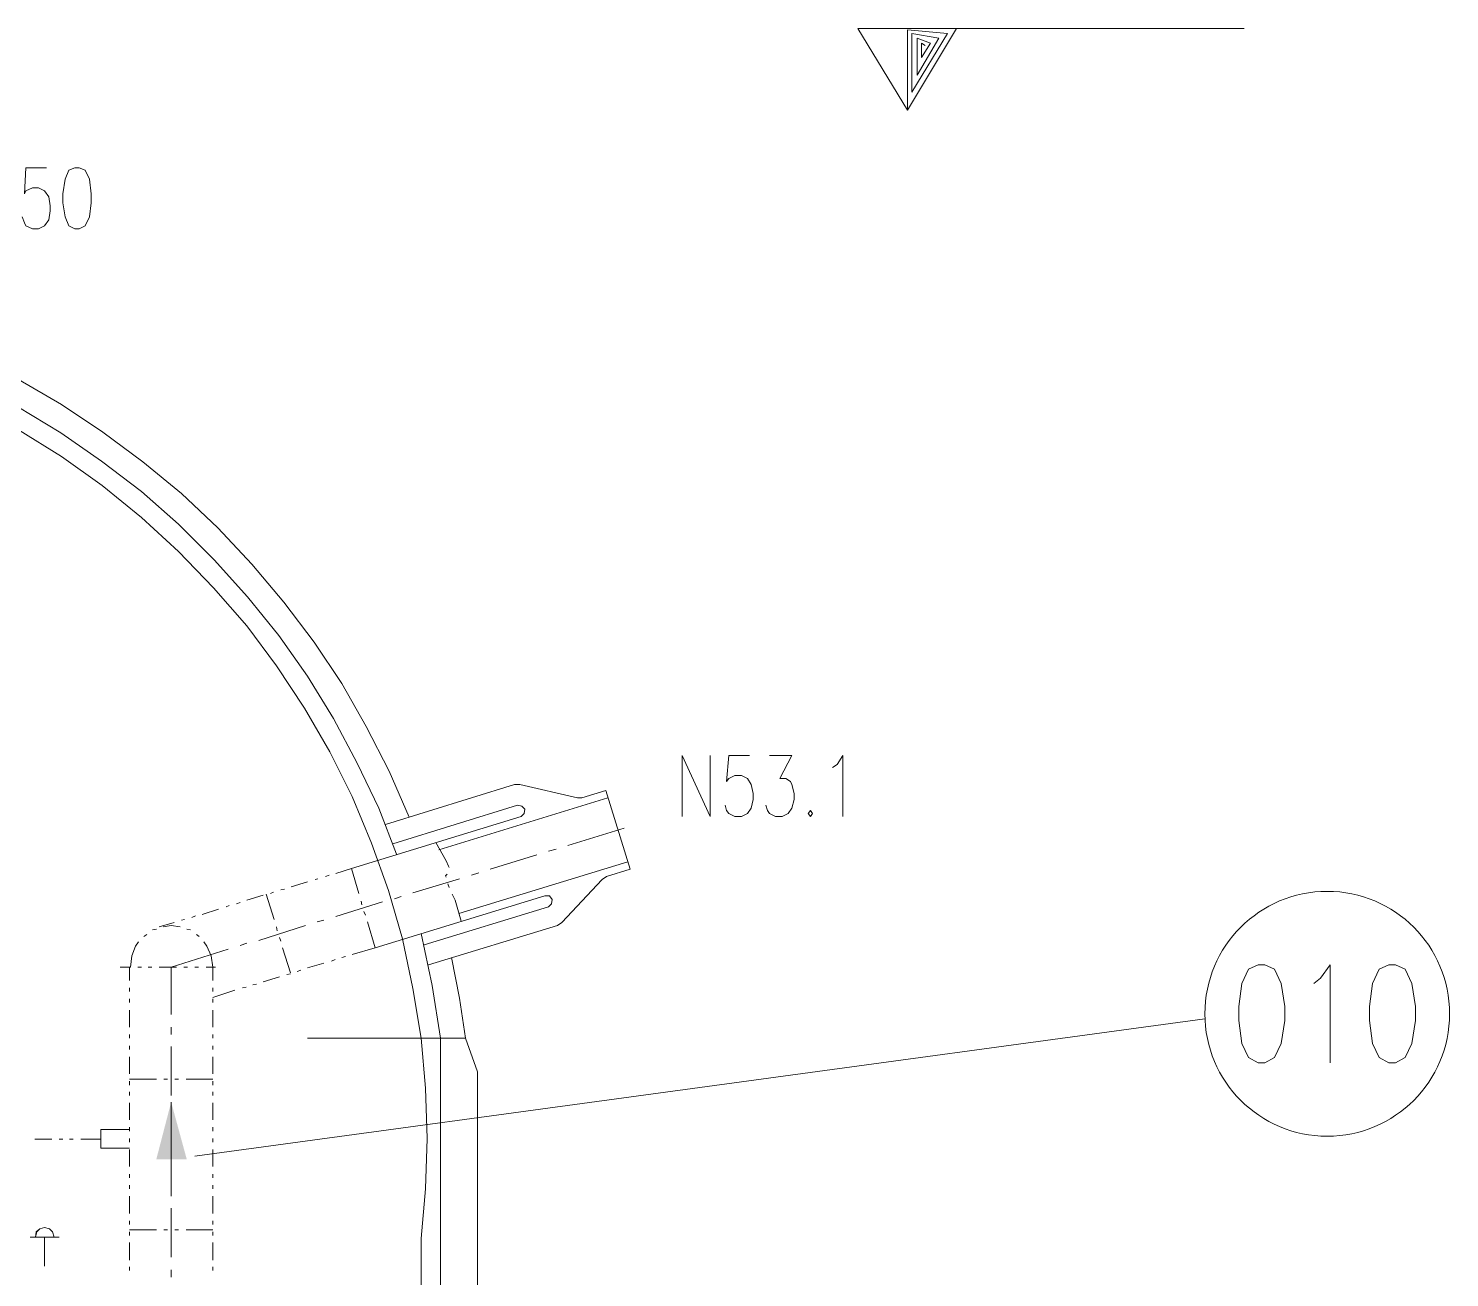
# Model space of a CAD drawing. Header units: millimetres. Extents: x 0 to 588, y 0 to 874.
# Drawn here: x 278.65 to 319.21, y 760.21 to 795.85 of the extents above; entities that cross this region are included whole.
import ezdxf

# ---------------------------------------------------------------- set-up
doc = ezdxf.new("R2010")
doc.units = ezdxf.units.MM
doc.layers.get('0').update_dxf_attribs({"lineweight": 18})

msp = doc.modelspace()

# ---------------------------------------------------------------- hatches: boundary and pattern name
msp.add_hatch(color=0).paths.add_polyline_path([(282.723, 765.217), (283.168, 763.587), (282.3, 763.587)], flags=0)

# ---------------------------------------------------------------- linework, layer by layer
at = {"color": 0, "lineweight": 0}
for points in [[(305.139, 795.846), (303.742, 793.517), (302.324, 795.846), (303.742, 795.846)], [(303.742, 795.846), (313.351, 795.846)], [(303.742, 793.517), (303.742, 795.803), (304.885, 795.697), (303.869, 794.025), (303.869, 795.697), (304.631, 795.57), (304.017, 794.512), (304.017, 795.57), (304.398, 795.422), (304.144, 795.02), (304.144, 795.422), (304.25, 795.358)], [(279.167, 791.866), (278.575, 791.866), (278.532, 791.125), (278.575, 791.21), (278.765, 791.294), (278.934, 791.294), (279.104, 791.21), (279.231, 791.04), (279.273, 790.787), (279.273, 790.638), (279.231, 790.385), (279.104, 790.215), (278.934, 790.13), (278.765, 790.13), (278.575, 790.215), (278.532, 790.299), (278.469, 790.469)], [(289.518, 773.345), (288.946, 774.658), (288.29, 775.928), (287.591, 777.155), (286.808, 778.34), (285.94, 779.483), (285.03, 780.563), (284.057, 781.6), (283.019, 782.574), (281.919, 783.484), (280.776, 784.33), (279.591, 785.114), (278.363, 785.833), (277.093, 786.469), (275.781, 787.04), (274.447, 787.527), (273.092, 787.95), (271.695, 788.268)], [(289.158, 772.287), (288.65, 773.599), (288.036, 774.89), (287.359, 776.16), (286.618, 777.367), (285.792, 778.531), (284.903, 779.632), (283.951, 780.69), (282.935, 781.706), (281.877, 782.638), (280.733, 783.505), (279.569, 784.309), (278.342, 785.051), (277.072, 785.706), (275.781, 786.278), (274.447, 786.786), (273.092, 787.21), (271.695, 787.548)], [(289.856, 761.323), (289.983, 762.741), (290.026, 764.18), (289.983, 765.619), (289.856, 767.037), (289.623, 768.455), (289.327, 769.874), (288.925, 771.249), (288.438, 772.604), (287.888, 773.938), (287.253, 775.208), (286.533, 776.457), (285.729, 777.663), (284.882, 778.806), (283.93, 779.885), (282.935, 780.923), (281.877, 781.897), (280.755, 782.807), (279.591, 783.632), (278.363, 784.394)], [(297.307, 773.366), (297.307, 775.102), (298.111, 773.366), (298.111, 775.102)], [(299.233, 775.102), (298.64, 775.102), (298.577, 774.361), (298.64, 774.446), (298.81, 774.53), (299, 774.53), (299.17, 774.446), (299.276, 774.276), (299.339, 774.023), (299.339, 773.853), (299.276, 773.599), (299.17, 773.451), (299, 773.366), (298.81, 773.366), (298.64, 773.451), (298.577, 773.535), (298.535, 773.684)], [(299.805, 775.102), (300.44, 775.102), (300.101, 774.446), (300.27, 774.446), (300.397, 774.361), (300.44, 774.276), (300.503, 774.023), (300.503, 773.853), (300.44, 773.599), (300.334, 773.451), (300.164, 773.366), (299.974, 773.366), (299.805, 773.451), (299.741, 773.535), (299.699, 773.684)], [(301.604, 774.764), (301.731, 774.848), (301.9, 775.102), (301.9, 773.366)], [(288.84, 773.133), (292.523, 774.276)], [(292.671, 774.276), (292.523, 774.276)], [(292.671, 774.276), (294.322, 773.895)], [(294.45, 773.895), (295.127, 774.107)], [(295.825, 771.864), (295.127, 774.107)], [(289.052, 772.583), (292.608, 773.684)], [(290.364, 772.414), (295.19, 773.895)], [(292.714, 773.366), (292.798, 773.451), (292.82, 773.578), (292.735, 773.662), (292.608, 773.684)], [(294.322, 773.895), (294.45, 773.895)], [(287.867, 771.884), (292.714, 773.366)], [(295.656, 773.027), (294.047, 772.541)], [(290.661, 771.906), (290.639, 771.948), (290.576, 772.096), (290.28, 772.626)], [(293.709, 772.435), (293.497, 772.372)], [(290.936, 770.594), (295.762, 772.075)], [(293.158, 772.266), (291.825, 771.864)], [(286.914, 771.588), (286.829, 771.567)], [(287.232, 771.694), (287.126, 771.652)], [(287.867, 771.884), (287.422, 771.737)], [(288.078, 771.165), (287.867, 771.884)], [(290.957, 771.588), (289.623, 771.186)], [(290.576, 771.63), (290.555, 771.673), (290.597, 771.715)], [(291.507, 771.758), (291.296, 771.694)], [(293.878, 770.34), (295.021, 771.567)], [(295.148, 771.652), (295.021, 771.567)], [(295.148, 771.652), (295.825, 771.864)], [(285.644, 771.207), (285.56, 771.165)], [(285.962, 771.292), (285.856, 771.271)], [(286.618, 771.504), (286.152, 771.355)], [(290.661, 771.335), (290.618, 771.44)], [(284.374, 770.826), (284.289, 770.784)], [(284.692, 770.911), (284.586, 770.869)], [(285.348, 771.123), (284.882, 770.975)], [(285.433, 771.144), (285.665, 770.424)], [(288.756, 770.932), (287.422, 770.509)], [(288.163, 770.848), (288.142, 770.953)], [(288.544, 769.62), (293.391, 771.101)], [(289.285, 771.08), (289.094, 771.017)], [(289.941, 769.705), (293.497, 770.784)], [(290.999, 770.382), (290.83, 770.975), (290.745, 771.144)], [(293.497, 770.784), (293.582, 770.869), (293.603, 770.995), (293.518, 771.101), (293.391, 771.101)], [(283.104, 770.424), (283.019, 770.403)], [(283.422, 770.53), (283.316, 770.487)], [(284.078, 770.72), (283.612, 770.572)], [(287.084, 770.403), (286.893, 770.36)], [(288.269, 770.551), (288.226, 770.657)], [(288.544, 769.62), (288.332, 770.36)], [(282.025, 770.001), (281.94, 769.937)], [(282.3, 770.149), (282.194, 770.128)], [(282.808, 770.34), (282.385, 770.212)], [(282.977, 770.212), (282.723, 770.255), (282.49, 770.212)], [(283.274, 770.128), (283.168, 770.149)], [(283.527, 769.937), (283.443, 770.001)], [(286.554, 770.255), (285.221, 769.831)], [(285.729, 770.212), (285.75, 770.107)], [(290.407, 767.037), (290.174, 768.54), (289.856, 770.022)], [(290.068, 769.133), (293.751, 770.255)], [(293.751, 770.255), (293.878, 770.34)], [(281.792, 769.789), (281.707, 769.662), (281.601, 769.387), (281.559, 769.069)], [(284.353, 769.578), (282.723, 769.069)], [(283.909, 769.069), (283.866, 769.387), (283.739, 769.662), (283.654, 769.789)], [(284.882, 769.747), (284.692, 769.683)], [(285.813, 769.916), (285.856, 769.811)], [(285.898, 769.62), (286.131, 768.9)], [(288.544, 769.62), (287.888, 769.429)], [(287.084, 769.176), (286.618, 769.048)], [(287.401, 769.281), (287.295, 769.239)], [(287.697, 769.366), (287.591, 769.344)], [(291.126, 767.037), (290.957, 768.18), (290.724, 769.344)], [(315.341, 768.604), (315.531, 768.752), (315.807, 769.133), (315.807, 766.339)], [(281.559, 769.069), (281.263, 769.069)], [(281.538, 768.689), (281.538, 769.069)], [(281.877, 769.069), (281.771, 769.069)], [(282.173, 769.069), (282.067, 769.069)], [(282.871, 769.069), (282.385, 769.069)], [(282.723, 767.715), (282.723, 769.069)], [(283.189, 769.069), (283.083, 769.069)], [(283.506, 769.069), (283.401, 769.069)], [(283.993, 769.069), (283.718, 769.069)], [(283.909, 768.689), (283.909, 769.069)], [(285.813, 768.794), (285.348, 768.646)], [(286.131, 768.879), (286.025, 768.858)], [(286.427, 768.985), (286.322, 768.943)], [(281.538, 768.371), (281.538, 768.477)], [(283.909, 768.371), (283.909, 768.477)], [(284.543, 768.413), (283.909, 768.202)], [(284.861, 768.498), (284.755, 768.477)], [(285.157, 768.583), (285.051, 768.562)], [(281.538, 768.054), (281.538, 768.159)], [(283.909, 768.054), (283.909, 768.159)], [(281.538, 767.355), (281.538, 767.842)], [(283.401, 763.672), (312.229, 767.588)], [(283.909, 767.355), (283.909, 767.842)], [(281.538, 767.037), (281.538, 767.144)], [(282.723, 767.144), (282.723, 767.355)], [(283.909, 767.037), (283.909, 767.144)], [(281.538, 766.72), (281.538, 766.826)], [(282.723, 765.408), (282.723, 766.805)], [(283.909, 766.72), (283.909, 766.826)], [(291.465, 766.085), (291.126, 767.037), (286.618, 767.037)], [(290.407, 728.62), (290.407, 767.037)], [(281.538, 766.022), (281.538, 766.508)], [(283.909, 766.022), (283.909, 766.508)], [(291.465, 743.902), (291.465, 766.085)], [(282.3, 765.874), (281.538, 765.874)], [(281.538, 765.704), (281.538, 765.81)], [(281.538, 765.408), (281.538, 765.514)], [(282.617, 765.874), (282.512, 765.874)], [(282.935, 765.874), (282.829, 765.874)], [(283.909, 765.874), (283.147, 765.874)], [(283.909, 765.704), (283.909, 765.81)], [(283.909, 765.408), (283.909, 765.514)], [(281.538, 764.709), (281.538, 765.196)], [(282.723, 764.37), (282.723, 765.217)], [(283.909, 764.709), (283.909, 765.196)], [(282.723, 764.836), (282.723, 765.048)], [(281.538, 764.434), (280.712, 764.434), (280.712, 763.905)], [(281.538, 764.391), (281.538, 764.498)], [(282.723, 763.101), (282.723, 764.498)], [(283.909, 764.391), (283.909, 764.498)], [(279.315, 764.159), (278.829, 764.159)], [(279.633, 764.159), (279.527, 764.159)], [(279.929, 764.159), (279.823, 764.159)], [(280.712, 764.159), (280.141, 764.159)], [(281.538, 763.905), (280.712, 763.905)], [(281.538, 764.074), (281.538, 764.18)], [(281.538, 763.376), (281.538, 763.862)], [(282.723, 764.074), (282.723, 764.159)], [(282.723, 763.757), (282.723, 763.862)], [(283.909, 764.074), (283.909, 764.18)], [(283.909, 763.376), (283.909, 763.862)], [(282.723, 762.698), (282.723, 763.545)], [(281.538, 763.058), (281.538, 763.164)], [(283.909, 763.058), (283.909, 763.164)], [(281.538, 762.741), (281.538, 762.847)], [(282.723, 762.529), (282.723, 762.741)], [(283.909, 762.741), (283.909, 762.847)], [(281.538, 762.042), (281.538, 762.529)], [(283.909, 762.042), (283.909, 762.529)], [(281.538, 761.724), (281.538, 761.83)], [(282.723, 760.793), (282.723, 762.19)], [(283.909, 761.724), (283.909, 761.83)], [(279.379, 761.365), (279.337, 761.513), (279.252, 761.598), (279.104, 761.64), (278.977, 761.598), (278.892, 761.513), (278.85, 761.365)], [(279.379, 761.365), (279.337, 761.513), (279.252, 761.598), (279.104, 761.64), (278.977, 761.598), (278.871, 761.513), (278.85, 761.365)], [(282.3, 761.576), (281.538, 761.576)], [(281.538, 761.407), (281.538, 761.513)], [(282.617, 761.576), (282.512, 761.576)], [(282.935, 761.576), (282.829, 761.576)], [(283.909, 761.576), (283.147, 761.576)], [(283.909, 761.407), (283.909, 761.513)], [(279.527, 761.365), (278.702, 761.365)], [(278.702, 761.365), (279.527, 761.365)], [(279.104, 760.539), (279.104, 761.365)], [(281.538, 760.709), (281.538, 761.216)], [(283.909, 760.709), (283.909, 761.216)], [(289.856, 96.16), (289.856, 761.323)], [(281.538, 760.412), (281.538, 760.518)], [(282.723, 760.222), (282.723, 760.433)], [(283.909, 760.412), (283.909, 760.518)]]:
    msp.add_lwpolyline(points, dxfattribs=at)
for points in [[(279.971, 791.866), (279.802, 791.803), (279.696, 791.548), (279.633, 791.125), (279.633, 790.871), (279.696, 790.469), (279.802, 790.215), (279.971, 790.13), (280.099, 790.13), (280.268, 790.215), (280.395, 790.469), (280.437, 790.871), (280.437, 791.125), (280.395, 791.548), (280.268, 791.803), (280.099, 791.866)], [(300.969, 773.535), (300.905, 773.451), (300.969, 773.366), (301.032, 773.451)], [(313.753, 769.133), (313.478, 769.006), (313.288, 768.604), (313.203, 767.948), (313.203, 767.545), (313.288, 766.889), (313.478, 766.487), (313.753, 766.339), (313.944, 766.339), (314.219, 766.487), (314.41, 766.889), (314.515, 767.545), (314.515, 767.948), (314.41, 768.604), (314.219, 769.006), (313.944, 769.133)], [(317.479, 769.133), (317.204, 769.006), (317.013, 768.604), (316.928, 767.948), (316.928, 767.545), (317.013, 766.889), (317.204, 766.487), (317.479, 766.339), (317.669, 766.339), (317.945, 766.487), (318.135, 766.889), (318.241, 767.545), (318.241, 767.948), (318.135, 768.604), (317.945, 769.006), (317.669, 769.133)]]:
    msp.add_lwpolyline(points, close=True, dxfattribs=at)
msp.add_circle((315.722, 767.736), 3.493, dxfattribs=at)

doc.saveas('drawing.dxf')
